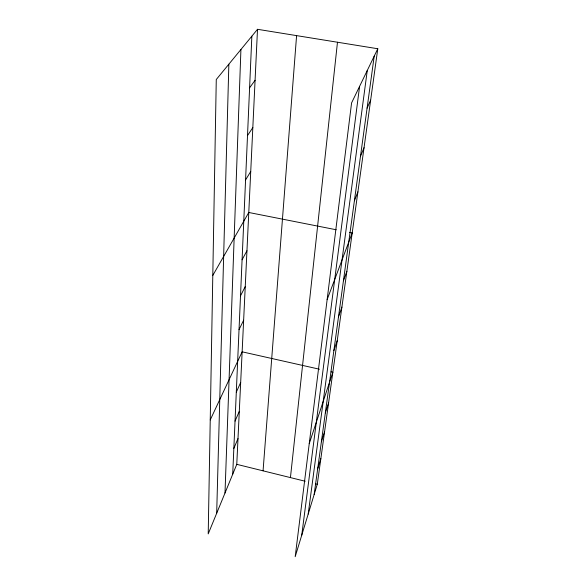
<?xml version="1.0" encoding="UTF-8"?>
<svg xmlns="http://www.w3.org/2000/svg" width="586" height="586" viewBox="0 0 586 586"><rect width="100%" height="100%" fill="white"/><g stroke="black" fill="none" stroke-linecap="round" stroke-linejoin="round"><path stroke-width="0.88" d="M216.681 513.277L228.855 64.196M225.002 493.009L240.919 49.495M232.715 474.221L251.855 36.185M257.51 29.3L216.271 79.52L208.213 533.897L236.773 464.339L257.51 29.3L377.787 48.748L317.29 484.234L295.19 556.7L351.585 102.902L377.787 48.748M263.063 470.836L296.589 35.621M290.436 477.597L337.477 42.229M301.746 535.201L359.599 86.347M308.185 514.076L367.268 70.488M314.155 494.518L374.205 56.153M317.663 468.903L320.842 458.64M321.384 441.756L324.607 431.538M325.333 412.932L328.607 402.787M309.24 443.675L332.848 372.227L331.068 371.832M333.866 350.596L337.228 340.678M338.496 316.836L341.902 307.086M343.433 280.775L346.875 271.245M327.142 299.593L352.201 232.913L349.542 232.386M354.391 200.764L357.907 191.834M360.5 156.213L364.045 147.694M233.843 448.437L237.997 438.592M235.03 421.136L239.3 411.343M367.078 108.154L370.652 100.133M236.297 392.18L240.678 382.475M210.235 419.942L242.135 351.82L319.487 369.224M239.029 329.662L243.644 320.212M240.509 295.857L245.248 286.583M242.084 259.796L246.955 250.749M212.791 275.435L248.779 212.484L336.239 229.763M245.571 179.939L250.727 171.515M247.512 135.571L252.83 127.572M249.599 87.79L255.078 80.297M236.773 464.339L305.167 481.238M315.554 483.809L317.29 484.234"/></g></svg>
